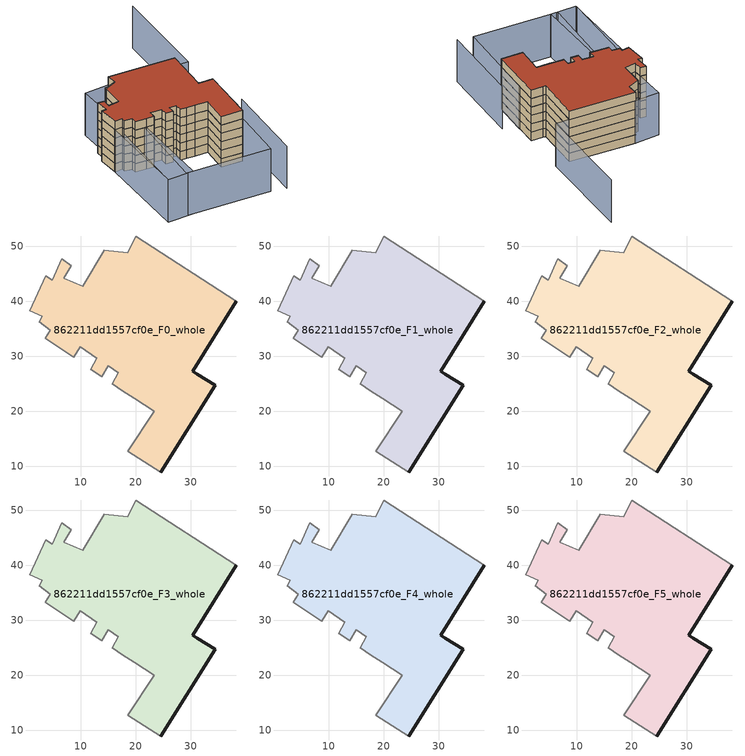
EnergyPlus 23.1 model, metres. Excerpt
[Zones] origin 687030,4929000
862211dd1557cf0e_F0_whole
 floor ground (EU_floor_Construction): 24.56,8.98 34.42,24.72 31.19,26.74 30.35,27.27 38.27,39.94 19.98,51.83 18.53,48.78 14.28,49.28 10.42,42.73 6.99,44.17 8.27,46.47 6.63,47.66 4.9,43.78 3.7,44.58 0.78,38.28 3.04,37.26 2.48,36.23 4.48,34.73 3.61,33.23 6.61,31.23 8.74,29.78 9.97,31.71 12.97,29.63 11.82,27.67 13.89,26.26 15,28.22 16.85,27 15.78,25.04 17.58,23.75 19.72,22.39 23.34,20.02 18.59,12.72 z0
 wall outside (EU_wall_Construction): 38.27,39.94 30.35,27.27 31.19,26.74 34.42,24.72 24.56,8.98 z0:3
 wall adiabatic (EU_wall_Construction): 24.56,8.98 18.59,12.72 23.34,20.02 19.72,22.39 17.58,23.75 15.78,25.04 16.85,27 15,28.22 13.89,26.26 11.82,27.67 12.97,29.63 9.97,31.71 8.74,29.78 6.61,31.23 3.61,33.23 4.48,34.73 2.48,36.23 3.04,37.26 0.78,38.28 3.7,44.58 4.9,43.78 6.63,47.66 8.27,46.47 6.99,44.17 10.42,42.73 14.28,49.28 18.53,48.78 19.98,51.83 38.27,39.94 z0:3
862211dd1557cf0e_F1_whole
 floor to 862211dd1557cf0e_F0_whole (EU_floor_Construction): 24.56,8.98 34.42,24.72 31.19,26.74 30.35,27.27 38.27,39.94 19.98,51.83 18.53,48.78 14.28,49.28 10.42,42.73 6.99,44.17 8.27,46.47 6.63,47.66 4.9,43.78 3.7,44.58 0.78,38.28 3.04,37.26 2.48,36.23 4.48,34.73 3.61,33.23 6.61,31.23 8.74,29.78 9.97,31.71 12.97,29.63 11.82,27.67 13.89,26.26 15,28.22 16.85,27 15.78,25.04 17.58,23.75 19.72,22.39 23.34,20.02 18.59,12.72 z3
 wall outside (EU_wall_Construction): 38.27,39.94 30.35,27.27 31.19,26.74 34.42,24.72 24.56,8.98 z3:6
 wall adiabatic (EU_wall_Construction): 24.56,8.98 18.59,12.72 23.34,20.02 19.72,22.39 17.58,23.75 15.78,25.04 16.85,27 15,28.22 13.89,26.26 11.82,27.67 12.97,29.63 9.97,31.71 8.74,29.78 6.61,31.23 3.61,33.23 4.48,34.73 2.48,36.23 3.04,37.26 0.78,38.28 3.7,44.58 4.9,43.78 6.63,47.66 8.27,46.47 6.99,44.17 10.42,42.73 14.28,49.28 18.53,48.78 19.98,51.83 38.27,39.94 z3:6
862211dd1557cf0e_F2_whole
 floor to 862211dd1557cf0e_F1_whole (EU_floor_Construction): 24.56,8.98 34.42,24.72 31.19,26.74 30.35,27.27 38.27,39.94 19.98,51.83 18.53,48.78 14.28,49.28 10.42,42.73 6.99,44.17 8.27,46.47 6.63,47.66 4.9,43.78 3.7,44.58 0.78,38.28 3.04,37.26 2.48,36.23 4.48,34.73 3.61,33.23 6.61,31.23 8.74,29.78 9.97,31.71 12.97,29.63 11.82,27.67 13.89,26.26 15,28.22 16.85,27 15.78,25.04 17.58,23.75 19.72,22.39 23.34,20.02 18.59,12.72 z6
 wall outside (EU_wall_Construction): 38.27,39.94 30.35,27.27 31.19,26.74 34.42,24.72 24.56,8.98 z6:9
 wall adiabatic (EU_wall_Construction): 24.56,8.98 18.59,12.72 23.34,20.02 19.72,22.39 17.58,23.75 15.78,25.04 16.85,27 15,28.22 13.89,26.26 11.82,27.67 12.97,29.63 9.97,31.71 8.74,29.78 6.61,31.23 3.61,33.23 4.48,34.73 2.48,36.23 3.04,37.26 0.78,38.28 3.7,44.58 4.9,43.78 6.63,47.66 8.27,46.47 6.99,44.17 10.42,42.73 14.28,49.28 18.53,48.78 19.98,51.83 38.27,39.94 z6:9
862211dd1557cf0e_F3_whole
 floor to 862211dd1557cf0e_F2_whole (EU_floor_Construction): 24.56,8.98 34.42,24.72 31.19,26.74 30.35,27.27 38.27,39.94 19.98,51.83 18.53,48.78 14.28,49.28 10.42,42.73 6.99,44.17 8.27,46.47 6.63,47.66 4.9,43.78 3.7,44.58 0.78,38.28 3.04,37.26 2.48,36.23 4.48,34.73 3.61,33.23 6.61,31.23 8.74,29.78 9.97,31.71 12.97,29.63 11.82,27.67 13.89,26.26 15,28.22 16.85,27 15.78,25.04 17.58,23.75 19.72,22.39 23.34,20.02 18.59,12.72 z9
 wall outside (EU_wall_Construction): 38.27,39.94 30.35,27.27 31.19,26.74 34.42,24.72 24.56,8.98 z9:12
 wall adiabatic (EU_wall_Construction): 24.56,8.98 18.59,12.72 23.34,20.02 19.72,22.39 17.58,23.75 15.78,25.04 16.85,27 15,28.22 13.89,26.26 11.82,27.67 12.97,29.63 9.97,31.71 8.74,29.78 6.61,31.23 3.61,33.23 4.48,34.73 2.48,36.23 3.04,37.26 0.78,38.28 3.7,44.58 4.9,43.78 6.63,47.66 8.27,46.47 6.99,44.17 10.42,42.73 14.28,49.28 18.53,48.78 19.98,51.83 38.27,39.94 z9:12
862211dd1557cf0e_F4_whole
 floor to 862211dd1557cf0e_F3_whole (EU_floor_Construction): 24.56,8.98 34.42,24.72 31.19,26.74 30.35,27.27 38.27,39.94 19.98,51.83 18.53,48.78 14.28,49.28 10.42,42.73 6.99,44.17 8.27,46.47 6.63,47.66 4.9,43.78 3.7,44.58 0.78,38.28 3.04,37.26 2.48,36.23 4.48,34.73 3.61,33.23 6.61,31.23 8.74,29.78 9.97,31.71 12.97,29.63 11.82,27.67 13.89,26.26 15,28.22 16.85,27 15.78,25.04 17.58,23.75 19.72,22.39 23.34,20.02 18.59,12.72 z12
 wall outside (EU_wall_Construction): 38.27,39.94 30.35,27.27 31.19,26.74 34.42,24.72 24.56,8.98 z12:15
 wall adiabatic (EU_wall_Construction): 24.56,8.98 18.59,12.72 23.34,20.02 19.72,22.39 17.58,23.75 15.78,25.04 16.85,27 15,28.22 13.89,26.26 11.82,27.67 12.97,29.63 9.97,31.71 8.74,29.78 6.61,31.23 3.61,33.23 4.48,34.73 2.48,36.23 3.04,37.26 0.78,38.28 3.7,44.58 4.9,43.78 6.63,47.66 8.27,46.47 6.99,44.17 10.42,42.73 14.28,49.28 18.53,48.78 19.98,51.83 38.27,39.94 z12:15
862211dd1557cf0e_F5_whole
 floor to 862211dd1557cf0e_F4_whole (EU_floor_Construction): 24.56,8.98 34.42,24.72 31.19,26.74 30.35,27.27 38.27,39.94 19.98,51.83 18.53,48.78 14.28,49.28 10.42,42.73 6.99,44.17 8.27,46.47 6.63,47.66 4.9,43.78 3.7,44.58 0.78,38.28 3.04,37.26 2.48,36.23 4.48,34.73 3.61,33.23 6.61,31.23 8.74,29.78 9.97,31.71 12.97,29.63 11.82,27.67 13.89,26.26 15,28.22 16.85,27 15.78,25.04 17.58,23.75 19.72,22.39 23.34,20.02 18.59,12.72 z15
 wall outside (EU_wall_Construction): 38.27,39.94 30.35,27.27 31.19,26.74 34.42,24.72 24.56,8.98 z15:18
 wall adiabatic (EU_wall_Construction): 24.56,8.98 18.59,12.72 23.34,20.02 19.72,22.39 17.58,23.75 15.78,25.04 16.85,27 15,28.22 13.89,26.26 11.82,27.67 12.97,29.63 9.97,31.71 8.74,29.78 6.61,31.23 3.61,33.23 4.48,34.73 2.48,36.23 3.04,37.26 0.78,38.28 3.7,44.58 4.9,43.78 6.63,47.66 8.27,46.47 6.99,44.17 10.42,42.73 14.28,49.28 18.53,48.78 19.98,51.83 38.27,39.94 z15:18
 roof outside (EU_roof_Construction): 38.27,39.94 30.35,27.27 31.19,26.74 34.42,24.72 24.56,8.98 18.59,12.72 23.34,20.02 19.72,22.39 17.58,23.75 15.78,25.04 16.85,27 15,28.22 13.89,26.26 11.82,27.67 12.97,29.63 9.97,31.71 8.74,29.78 6.61,31.23 3.61,33.23 4.48,34.73 2.48,36.23 3.04,37.26 0.78,38.28 3.7,44.58 4.9,43.78 6.63,47.66 8.27,46.47 6.99,44.17 10.42,42.73 14.28,49.28 18.53,48.78 19.98,51.83 z18
shading: 0.24,34.97 -13.64,12.23 / 18.76,-9.37 33.25,14.3 / 59.14,66.23 42.1,37.6 / 42.1,37.6 18.27,51.78 / -13.83,11.89 0.88,38.46 / 0.88,38.46 8.33,34.33 / 8.33,34.33 -6.38,7.76 / -6.38,7.76 -13.83,11.89 / 15.16,-6.01 -8.35,8.88 / -8.35,8.88 7.21,33.45 / 7.21,33.45 30.72,18.56 / 30.72,18.56 15.16,-6.01 / 6.99,44.17 12.97,55.54 / 12.97,55.54 20.11,51.78 / 20.11,51.78 14.13,40.41 / 14.13,40.41 6.99,44.17 z0:15
[Building]
EU S2 Campaign: North Axis=0; Terrain=City; Solar Distribution=FullExterior
[Site:Location]
Bologna: Latitude=44.5; Longitude=11.25; Time Zone=1; Elevation=37
[SizingPeriod:WeatherFileDays]
AnnualSizingPeriod: Begin Month=1; Begin Day of Month=1; End Month=12; End Day of Month=31; Day of Week for Start Day=Monday; Use Weather File Daylight Saving Period=No; Use Weather File Rain and Snow Indicators=No
[MATERIAL]
EU_InternalMass_Material: Roughness=MediumRough; Thickness=0.1; Conductivity=1; Density=1800; Specific Heat=900; Thermal Absorptance=0.9; Solar Absorptance=0.7; Visible Absorptance=0.7
[MATERIAL:NOMASS] Roughness=MediumRough; Thermal Absorptance=0.9; Solar Absorptance=0.7; Visible Absorptance=0.7
Name | Thermal Resistance
EU_wall_NoMass | 0.905828
EU_roof_NoMass | 0.37593
EU_floor_NoMass | 0.67114
[CONSTRUCTION]
EU_wall_Construction: EU_wall_NoMass
EU_roof_Construction: EU_roof_NoMass
EU_floor_Construction: EU_floor_NoMass
EU_InternalMass_Construction: EU_InternalMass_Material
[ZONE] Type=1; Multiplier=1; Ceiling Height=autocalculate; Volume=2285.28; Floor Area=autocalculate; Part of Total Floor Area=Yes
862211dd1557cf0e_F0_whole; 862211dd1557cf0e_F1_whole; 862211dd1557cf0e_F2_whole; 862211dd1557cf0e_F3_whole; 862211dd1557cf0e_F4_whole; 862211dd1557cf0e_F5_whole
[INTERNALMASS] Construction=EU_InternalMass_Construction; Surface Area=761.76
Name | Zone or ZoneList
862211dd1557cf0e_F0_whole_EU_InternalMass | 862211dd1557cf0e_F0_whole
862211dd1557cf0e_F1_whole_EU_InternalMass | 862211dd1557cf0e_F1_whole
862211dd1557cf0e_F2_whole_EU_InternalMass | 862211dd1557cf0e_F2_whole
862211dd1557cf0e_F3_whole_EU_InternalMass | 862211dd1557cf0e_F3_whole
862211dd1557cf0e_F4_whole_EU_InternalMass | 862211dd1557cf0e_F4_whole
862211dd1557cf0e_F5_whole_EU_InternalMass | 862211dd1557cf0e_F5_whole
[OTHEREQUIPMENT] Fuel Type=Electricity; Design Level Calculation Method=Watts/Area; Power per Zone Floor Area=1; Fraction Latent=0; Fraction Radiant=0; Fraction Lost=0; Carbon Dioxide Generation Rate=0; EndUse Subcategory=EU_Step8_InternalGains
Name | Zone or ZoneList or Space or SpaceList | Schedule
EU_Step8_InternalGain_862211dd1557cf0e_F0_whole_f000 | 862211dd1557cf0e_F0_whole | EU_Step8_GainSchedule_862211dd1557cf0e_F0_whole_f000
EU_Step8_InternalGain_862211dd1557cf0e_F1_whole_f000 | 862211dd1557cf0e_F1_whole | EU_Step8_GainSchedule_862211dd1557cf0e_F1_whole_f000
EU_Step8_InternalGain_862211dd1557cf0e_F2_whole_f000 | 862211dd1557cf0e_F2_whole | EU_Step8_GainSchedule_862211dd1557cf0e_F2_whole_f000
EU_Step8_InternalGain_862211dd1557cf0e_F3_whole_f000 | 862211dd1557cf0e_F3_whole | EU_Step8_GainSchedule_862211dd1557cf0e_F3_whole_f000
EU_Step8_InternalGain_862211dd1557cf0e_F4_whole_f000 | 862211dd1557cf0e_F4_whole | EU_Step8_GainSchedule_862211dd1557cf0e_F4_whole_f000
EU_Step8_InternalGain_862211dd1557cf0e_F5_whole_f000 | 862211dd1557cf0e_F5_whole | EU_Step8_GainSchedule_862211dd1557cf0e_F5_whole_f000
[ZONEVENTILATION:DESIGNFLOWRATE] Schedule=EU_AlwaysOn; Design Flow Rate Calculation Method=AirChanges/Hour; Air Changes per Hour=0.73129; Ventilation Type=Natural; Fan Pressure Rise=0; Fan Total Efficiency=1; Constant Term Coefficient=1; Temperature Term Coefficient=0; Velocity Term Coefficient=0; Velocity Squared Term Coefficient=0; Minimum Indoor Temperature=-100; Maximum Indoor Temperature=100; Delta Temperature=-100; Minimum Outdoor Temperature=-100; Maximum Outdoor Temperature=100; Maximum Wind Speed=40
Name | Zone or ZoneList or Space or SpaceList
EU_ConstantAir_862211dd1557cf0e_F0_whole | 862211dd1557cf0e_F0_whole
EU_ConstantAir_862211dd1557cf0e_F1_whole | 862211dd1557cf0e_F1_whole
EU_ConstantAir_862211dd1557cf0e_F2_whole | 862211dd1557cf0e_F2_whole
EU_ConstantAir_862211dd1557cf0e_F3_whole | 862211dd1557cf0e_F3_whole
EU_ConstantAir_862211dd1557cf0e_F4_whole | 862211dd1557cf0e_F4_whole
EU_ConstantAir_862211dd1557cf0e_F5_whole | 862211dd1557cf0e_F5_whole
[HVACTEMPLATE:THERMOSTAT] Constant Heating Setpoint=20; Constant Cooling Setpoint=50
EU_HeatOnly_862211dd1557cf0e_F0_whole; EU_HeatOnly_862211dd1557cf0e_F1_whole; EU_HeatOnly_862211dd1557cf0e_F2_whole; EU_HeatOnly_862211dd1557cf0e_F3_whole; EU_HeatOnly_862211dd1557cf0e_F4_whole; EU_HeatOnly_862211dd1557cf0e_F5_whole
[HVACTEMPLATE:ZONE:IDEALLOADSAIRSYSTEM] System Availability Schedule=EU_AlwaysOn; Maximum Heating Supply Air Temperature=50; Minimum Cooling Supply Air Temperature=13; Maximum Heating Supply Air Humidity Ratio=0.0156; Minimum Cooling Supply Air Humidity Ratio=0.0077; Heating Limit=NoLimit; Cooling Limit=NoLimit; Heating Availability Schedule=EU_AlwaysOn; Cooling Availability Schedule=EU_CoolingOff; Dehumidification Control Type=ConstantSensibleHeatRatio; Cooling Sensible Heat Ratio=0.7; Dehumidification Setpoint=60; Humidification Control Type=None; Humidification Setpoint=30; Outdoor Air Method=None; Outdoor Air Flow Rate per Person=0.00944; Outdoor Air Flow Rate per Zone Floor Area=0; Outdoor Air Flow Rate per Zone=0; Demand Controlled Ventilation Type=None; Outdoor Air Economizer Type=NoEconomizer; Heat Recovery Type=None; Sensible Heat Recovery Effectiveness=0.7; Latent Heat Recovery Effectiveness=0.65
Name | Template Thermostat
862211dd1557cf0e_F0_whole | EU_HeatOnly_862211dd1557cf0e_F0_whole
862211dd1557cf0e_F1_whole | EU_HeatOnly_862211dd1557cf0e_F1_whole
862211dd1557cf0e_F2_whole | EU_HeatOnly_862211dd1557cf0e_F2_whole
862211dd1557cf0e_F3_whole | EU_HeatOnly_862211dd1557cf0e_F3_whole
862211dd1557cf0e_F4_whole | EU_HeatOnly_862211dd1557cf0e_F4_whole
862211dd1557cf0e_F5_whole | EU_HeatOnly_862211dd1557cf0e_F5_whole
[SIZING:ZONE] Zone Cooling Design Supply Air Temperature Input Method=SupplyAirTemperature; Zone Cooling Design Supply Air Temperature=13; Zone Heating Design Supply Air Temperature Input Method=SupplyAirTemperature; Zone Heating Design Supply Air Temperature=50; Zone Cooling Design Supply Air Humidity Ratio=0.008; Zone Heating Design Supply Air Humidity Ratio=0.008; Cooling Design Air Flow Method=DesignDay; Cooling Design Air Flow Rate=0; Cooling Minimum Air Flow per Zone Floor Area=0.000762; Cooling Minimum Air Flow=0; Cooling Minimum Air Flow Fraction=0.2; Heating Design Air Flow Method=DesignDay; Heating Design Air Flow Rate=0; Heating Maximum Air Flow per Zone Floor Area=0.002032; Heating Maximum Air Flow=0.141576; Heating Maximum Air Flow Fraction=0.3; Account for Dedicated Outdoor Air System=No; Dedicated Outdoor Air System Control Strategy=NeutralSupplyAir; Dedicated Outdoor Air Low Setpoint Temperature for Design=autosize; Dedicated Outdoor Air High Setpoint Temperature for Design=autosize; Zone Load Sizing Method=Sensible Load Only No Latent Load; Zone Latent Cooling Design Supply Air Humidity Ratio Input Method=HumidityRatioDifference; Zone Cooling Design Supply Air Humidity Ratio Difference=0.005; Zone Latent Heating Design Supply Air Humidity Ratio Input Method=HumidityRatioDifference; Zone Humidification Design Supply Air Humidity Ratio Difference=0.005
862211dd1557cf0e_F0_whole; 862211dd1557cf0e_F1_whole; 862211dd1557cf0e_F2_whole; 862211dd1557cf0e_F3_whole; 862211dd1557cf0e_F4_whole; 862211dd1557cf0e_F5_whole
[SCHEDULE:CONSTANT]
Name | Hourly Value
EU_AlwaysOn | 1
EU_CoolingOff | 0
[SCHEDULE:FILE] Column Number=1; Rows to Skip at Top=0; Number of Hours of Data=8760; Column Separator=Comma; Interpolate to Timestep=No; Minutes per Item=60; Adjust Schedule for Daylight Savings=Yes
Name | File
EU_Step8_GainSchedule_862211dd1557cf0e_F0_whole_f000 | ../../schedules/862211dd1557cf0e/862211dd1557cf0e_F0_whole_f000_gain.csv
EU_Step8_GainSchedule_862211dd1557cf0e_F1_whole_f000 | ../../schedules/862211dd1557cf0e/862211dd1557cf0e_F1_whole_f000_gain.csv
EU_Step8_GainSchedule_862211dd1557cf0e_F2_whole_f000 | ../../schedules/862211dd1557cf0e/862211dd1557cf0e_F2_whole_f000_gain.csv
EU_Step8_GainSchedule_862211dd1557cf0e_F3_whole_f000 | ../../schedules/862211dd1557cf0e/862211dd1557cf0e_F3_whole_f000_gain.csv
EU_Step8_GainSchedule_862211dd1557cf0e_F4_whole_f000 | ../../schedules/862211dd1557cf0e/862211dd1557cf0e_F4_whole_f000_gain.csv
EU_Step8_GainSchedule_862211dd1557cf0e_F5_whole_f000 | ../../schedules/862211dd1557cf0e/862211dd1557cf0e_F5_whole_f000_gain.csv
